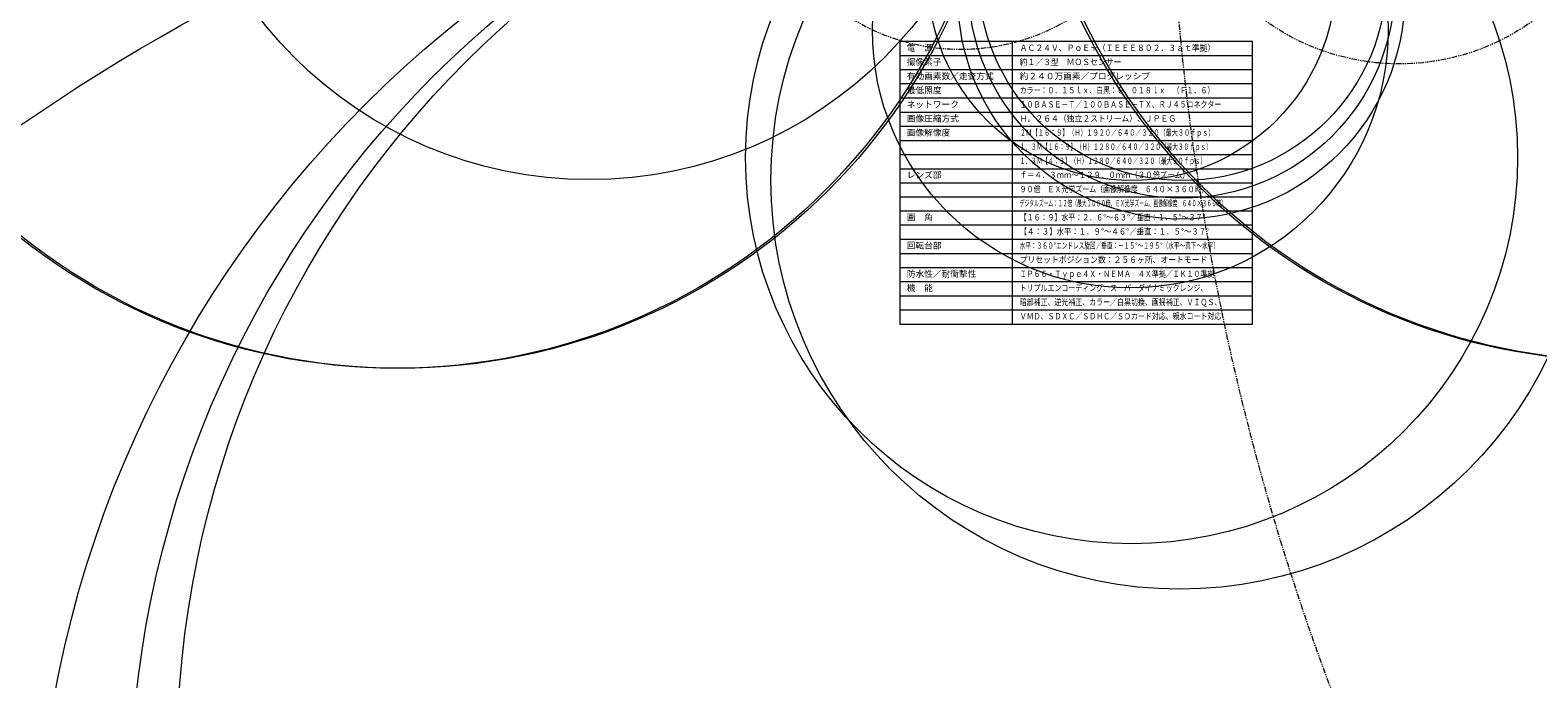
# Model space of a CAD drawing. Units: millimetres, scale not verified. Extents: x -9876 to 10121, y -1333 to 20075.
# Drawn here: x -371 to 164, y -242 to -12 of the extents above; entities that cross this region are included whole.
import ezdxf
from ezdxf.enums import TextEntityAlignment as Align

# ---------------------------------------------------------------- set-up
doc = ezdxf.new("R2010")
doc.units = ezdxf.units.MM
doc.header["$LTSCALE"] = 0.125
doc.linetypes.add('USER1', pattern=[31.75, 15.875, -3.175, 3.175, -3.175, 3.175, -3.175])
doc.layers.add('0-1_WAKU', color=1, linetype='Continuous', lineweight=18)
doc.layers.add('0-4_GAIKEI', color=1, linetype='Continuous', lineweight=18)
doc.layers.add('0-2_MOJI1', color=7, linetype='Continuous')
doc.styles.add('ＭＳ ゴシック', font='')
doc.styles.get('ＭＳ ゴシック').set_extended_font_data('MS Gothic')

msp = doc.modelspace()

# ---------------------------------------------------------------- linework, layer by layer
at = {"layer": '0-1_WAKU', "color": 4}
for p, q in [((-62.4976, -16.4939), (-62.4976, -116.4939)), ((62.5024, -16.4939), (-62.4976, -16.4939)), ((-22.4976, -116.4939), (-22.4976, -16.4939)), ((62.5024, -116.4939), (62.5024, -16.4939)), ((-62.4976, -116.4939), (62.5024, -116.4939))]:
    msp.add_line(p, q, dxfattribs=at)
at = {"layer": '0-1_WAKU'}
for p, q in [((62.5024, -21.4939), (-62.4976, -21.4939)), ((62.5024, -26.4939), (-62.4976, -26.4939)), ((62.5024, -31.4939), (-62.4976, -31.4939)), ((62.5024, -36.4939), (-62.4976, -36.4939)), ((-62.4976, -41.4939), (62.5024, -41.4939)), ((-62.4976, -46.4939), (62.5024, -46.4939)), ((-62.4976, -51.4939), (62.5024, -51.4939)), ((-62.4976, -56.4939), (62.5024, -56.4939)), ((-62.4976, -61.4939), (62.5024, -61.4939)), ((-62.4976, -66.4939), (62.5024, -66.4939)), ((-62.4976, -71.4939), (62.5024, -71.4939)), ((62.5024, -76.4939), (-62.4976, -76.4939)), ((62.5024, -81.4939), (-62.4976, -81.4939)), ((-62.4976, -86.4939), (62.5024, -86.4939)), ((-62.4976, -91.4939), (62.5024, -91.4939)), ((-62.4976, -96.4939), (62.5024, -96.4939)), ((-62.4976, -101.4939), (62.5024, -101.4939)), ((-62.4976, -106.4939), (62.5024, -106.4939)), ((-62.4976, -111.4939), (62.5024, -111.4939))]:
    msp.add_line(p, q, dxfattribs=at)
at = {"layer": '0-4_GAIKEI', "linetype": 'USER1'}
for centre, radius in [((937.7197, 72.3899), 904.8856), ((114.4547, 56.9716), 81.3615), ((-40.8512, 54.6499), 73.962)]:
    msp.add_circle(centre, radius, dxfattribs=at)
at = {"layer": '0-4_GAIKEI'}
for centre, radius in [((-240.9301, 82.8827), 215.0153), ((-239.8571, 82.864), 215.0153), ((193.2439, 82.8173), 212.3644), ((194.317, 82.8361), 212.3644), ((-172.4246, 82.609), 147.9619), ((27.0102, -627.0693), 705.8096), ((30.0553, -320.4299), 398.5536), ((30.6801, -287.6783), 365.7985), ((30.8552, -270.6646), 349.3842), ((19.6345, -57.5518), 136.7235), ((36.6506, -65.5983), 144.7701), ((19.1732, -12.3731), 91.3511), ((19.7047, 6.6374), 72.3237), ((37.207, -0.1692), 79.1472), ((37.359, 3.6062), 75.5619), ((37.7047, 6.6374), 72.3237)]:
    msp.add_circle(centre, radius, dxfattribs=at)

# ---------------------------------------------------------------- texts
at = {"layer": '0-2_MOJI1', "style": 'ＭＳ ゴシック'}
for s, p in [('電\u3000源', (-59.9976, -20.4939)), ('撮像素子', (-59.9976, -25.4939)), ('有効画素数／走査方式', (-59.9976, -30.4939)), ('約２４０万画素／プログレッシブ', (-19.9976, -30.4939)), ('最低照度', (-59.9976, -35.4939)), ('画像圧縮方式', (-59.9976, -45.4939)), ('ネットワーク', (-59.9976, -40.4939)), ('画像解像度', (-59.9976, -50.4939)), ('レンズ部', (-59.9976, -65.4939)), ('画\u3000角', (-59.9976, -80.4939)), ('回転台部', (-59.9976, -90.4939)), ('防水性／耐衝撃性', (-59.9976, -100.4939)), ('機\u3000能', (-59.9976, -105.4939))]:
    msp.add_text(s, height=2.199, dxfattribs=at).set_placement(p, align=Align.BOTTOM_LEFT)
for s, width, p in [('ＡＣ２４Ｖ、ＰｏＥ＋（ＩＥＥＥ８０２．３ａｔ準拠）', 0.9, (-19.9976, -20.4939)), ('約１／３型\u3000ＭＯＳセンサー', 0.9, (-19.9976, -25.4939)), ('カラー：０．１５ｌｘ、白黒：０．０１８ｌｘ\u3000（Ｆ１．６）', 0.8, (-19.9976, -35.4939)), ('１０ＢＡＳＥ－Ｔ／１００ＢＡＳＥ－ＴＸ、ＲＪ４５コネクター', 0.8, (-19.9976, -40.4939)), ('Ｈ。２６４（独立２ストリーム）、ＪＰＥＧ', 0.9, (-19.9976, -45.4939)), ('２Ｍ【１６：９】（Ｈ）１９２０／６４０／３２０（最大３０ｆｐｓ）', 0.7, (-19.9976, -50.4939)), ('１．３Ｍ【１６：９】（Ｈ）１２８０／６４０／３２０（最大３０ｆｐｓ）', 0.65, (-19.9976, -55.4939)), ('１．３Ｍ【４：３】（Ｈ）１２８０／６４０／３２０（最大３０ｆｐｓ）', 0.65, (-19.9976, -60.4939)), ('ｆ＝４．３ｍｍ～１２９．０ｍｍ（３０倍ズーム）', 0.85, (-19.9976, -65.4939)), ('９０倍\u3000ＥＸ光学ズーム（画像解像度\u3000６４０×３６０時）', 0.8, (-19.9976, -70.4939)), ('デジタルズーム：１２倍（最大１０８０倍、ＥＸ光学ズーム、画像解像度\u3000６４０×３６０時）', 0.55, (-19.9976, -75.4939)), ('【１６：９】水平：２．６°～６３°／垂直：１．５°～３７°', 0.8, (-19.9976, -80.4939)), ('【４：３】水平：１．９°～４６°／垂直：１．５°～３７°', 0.85, (-19.9976, -85.4939)), ('水平：３６０°エンドレス旋回／垂直：－１５°～１９５°（水平～真下～水平）', 0.65, (-19.9976, -90.4939)), ('プリセットポジション数：２５６ヶ所、オートモード', 0.9, (-19.9976, -95.4939)), ('ＩＰ６６・Ｔｙｐｅ４Ｘ・ＮＥＭＡ\u3000４Ｘ準拠／ＩＫ１０準拠', 0.8, (-19.9976, -100.4939)), ('トリプルエンコーディング、スーパーダイナミックレンジ、', 0.8, (-19.9976, -105.4939)), ('暗部補正、逆光補正、カラー／白黒切換、画揺補正、ＶＩＱＳ、', 0.8, (-19.9976, -110.4939)), ('ＶＭＤ、ＳＤＸＣ／ＳＤＨＣ／ＳＤカード対応、親水コート対応', 0.8, (-19.9976, -115.4939))]:
    msp.add_text(s, height=2.199, dxfattribs=dict(at, width=width)).set_placement(p, align=Align.BOTTOM_LEFT)

doc.saveas('drawing.dxf')
